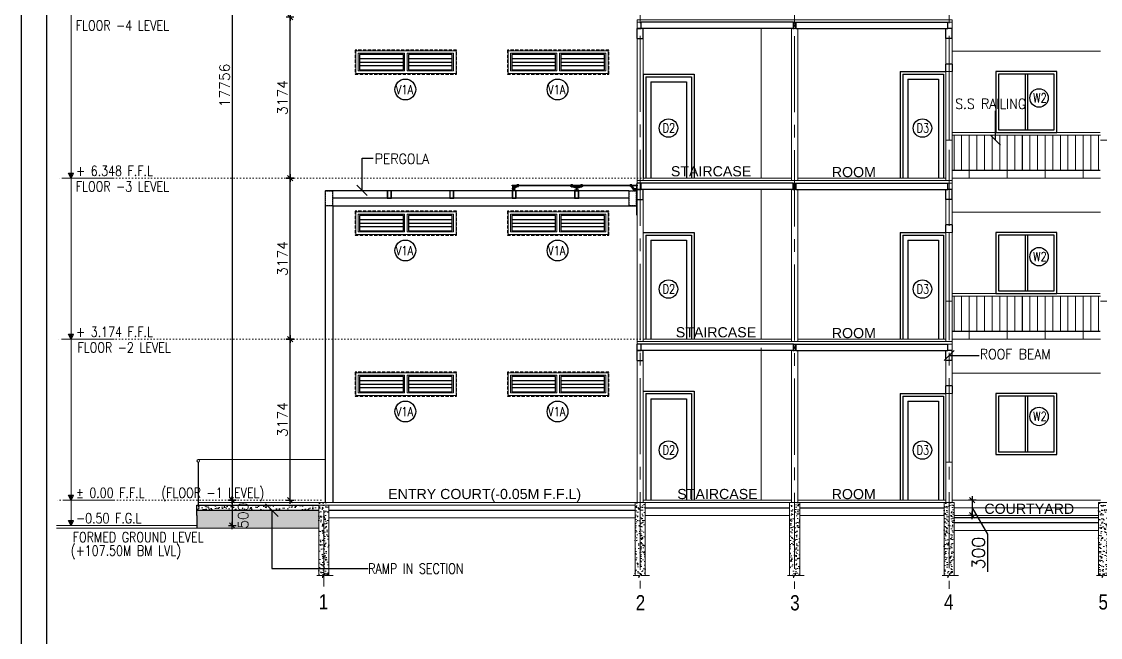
# Model space of a CAD drawing. Header units: inches. Extents: x -234845 to -176446, y -524542 to -442800.
# Drawn here: x -234845 to -213584, y -464535 to -452394 of the extents above; entities that cross this region are included whole.
import ezdxf
from ezdxf.enums import TextEntityAlignment as Align

# ---------------------------------------------------------------- set-up
doc = ezdxf.new("R2010")
doc.units = ezdxf.units.IN
doc.header["$MEASUREMENT"] = 0
doc.header["$PDMODE"] = 34
doc.header["$PDSIZE"] = -10
for name, pattern in [('CENTER2', [1.125, 0.75, -0.125, 0.125, -0.125]), ('DOT2', [0.125, 0, -0.125]), ('HIDDEN', [0.375, 0.25, -0.125])]:
    doc.linetypes.add(name, pattern=pattern)
for name, color, linetype in [('4', 4, 'Continuous'), ('ADOOR', 14, 'Continuous'), ('arrow', 23, 'Continuous'), ('COLUMN', 6, 'Continuous'), ('Dimension', 10, 'Continuous'), ('DIMENSION1', 4, 'Continuous'), ('DIMS', 135, 'Continuous'), ('GLASS', 8, 'Continuous'), ('green', 64, 'Continuous'), ('GRID TXT', 4, 'Continuous'), ('GRID-TAGS', 31, 'Continuous'), ('H', 251, 'Continuous'), ('HATCH', 252, 'Continuous'), ('hid', 5, 'HIDDEN'), ('MIC', 1, 'Continuous'), ('MISC', 2, 'Continuous'), ('PER.', 8, 'Continuous'), ('R.C', 6, 'Continuous'), ('rail', 11, 'Continuous'), ('STEPS', 161, 'Continuous'), ('title', 255, 'Continuous'), ('win tag', 144, 'Continuous')]:
    doc.layers.add(name, color=color, linetype=linetype)
for name, color, linetype, lineweight in [('DIM', 20, 'Continuous', 25), ('Grid', 254, 'Continuous', 15), ('Pergola', 252, 'Continuous', 5), ('TEXT', 32, 'Continuous', 18), ('WALL', 7, 'Continuous', 30), ('win', 14, 'Continuous', 13)]:
    doc.layers.add(name, color=color, linetype=linetype, lineweight=lineweight)
doc.styles.add('ARIAL', font='arial.ttf')
doc.styles.add('RMTXT', font='romans.shx')
doc.styles.get("Standard").update_dxf_attribs({"font": 'arial.ttf'})
doc.styles.add('style1', font='romans.shx', dxfattribs={"width": 0.8})
doc.dimstyles.new('ELEV-DIM', dxfattribs={"dimtxt": 150, "dimasz": 1, "dimexe": 100, "dimexo": 150, "dimgap": 50, "dimtad": 1, "dimdec": 0, "dimzin": 0, "dimdsep": 46, "dimtxsty": 'RMTXT', "dimblk": 'ARH4', "dimcen": 0.09375, "dimdle": 100, "dimse1": 1, "dimse2": 1, "dimclrd": 256, "dimclre": 256, "dimclrt": 151, "dimadec": 0, "dimazin": 0, "dimtfac": 50, "dimtdec": 0, "dimtofl": 0, "dimtmove": 2, "dimatfit": 3, "dimldrblk": 'OBLIQUE', "dimfxl": 1, "dimtolj": 1, "dimtzin": 0, "dimlwd": -1, "dimlwe": -1, "dimarcsym": 0})
pattern_1 = [(50, (159054.72, -556795.41), (179.315046, -15.688034), [18.75, -206.25]), (355, (159054.72, -556795.41), (-34.68783, 188.04803), [15, -165]), (100.4514, (159069.67, -556796.72), (144.627345, 172.359886), [15.93505, -175.28553]), (46.1842, (159054.72, -556745.41), (266.81026, -41.37975), [28.125, -309.375]), (96.6356, (159076.96, -556748.86), (233.66568, 243.52947), [23.90257, -262.92825]), (351.1842, (159054.72, -556745.4), (233.66549, 243.52965), [22.5, -247.5]), (21, (159079.72, -556757.91), (149.226763, -100.65472), [18.75, -206.25]), (326, (159079.72, -556757.91), (60.82883, 181.28751), [15, -165]), (71.4514, (159092.16, -556766.3), (210.05566, 80.632624), [15.93505, -175.28553]), (37.5, (159054.725, -556795.41), (3.039964, 83.223463), [0, -163, 0, -167.5, 0, -165.625]), (7.5, (159054.725, -556795.41), (65.767384, 98.602928), [0, -95.5, 0, -159.25, 0, -63.125]), (327.5, (158998.975, -556795.41), (133.455609, -5.638718), [0, -62.5, 0, -195, 0, -258.75]), (317.5, (158973.97, -556795.41), (145.796542, 25.026246), [0, -81.25, 0, -129.5, 0, -183.75])]

# ---------------------------------------------------------------- blocks, each defined once
blk = doc.blocks.new('A$C79E86C34')
at = {"layer": 'win'}
for p, q in [((0, 0), (0, 1350)), ((62, 0), (62, 1350)), ((62, 0), (62, 1350)), ((124, 0), (124, 1350))]:
    blk.add_line(p, q, dxfattribs=at)
blk = doc.blocks.new('ARH4')
for p, q in [((0, -75), (0, 75)), ((-53.033, -53.033), (53.033, 53.033)), ((75, 0), (-75, 0))]:
    blk.add_line(p, q)
blk = doc.blocks.new('*D963')
at = {"layer": 'DEFPOINTS', "color": 0, "transparency": 16777216}
for p in [(-227957, -444072), (-230694, -461828), (-219315, -461828)]:
    blk.add_point(p, dxfattribs=at)
at = {"layer": 'Dimension', "transparency": 16777216}
blk.add_line((-230694, -444073), (-230694, -461827), dxfattribs=at)
for p, rotation in [((-230694, -444072), 90), ((-230694, -461828), 270)]:
    blk.add_blockref('ARH4', p, dxfattribs=dict(at, rotation=rotation))
at = {"layer": 'Dimension', "color": 151, "lineweight": 0, "transparency": 16777216, "insert": (-230844, -453652), "char_height": 200, "attachment_point": 5, "rotation": 90, "style": 'RMTXT'}
blk.add_mtext('\\A1;17756', dxfattribs=at)
blk = doc.blocks.new('_Oblique')
at = {"color": 0, "linetype": 'ByBlock', "lineweight": -2}
blk.add_line((-0.5, -0.5), (0.5, 0.5), dxfattribs=at)
blk = doc.blocks.new('*D964')
at = {"layer": 'DEFPOINTS', "color": 0, "transparency": 16777216}
for p in [(-229554, -452306), (-227994, -452306), (-223550, -455480)]:
    blk.add_point(p, dxfattribs=at)
at = {"layer": 'Dimension', "transparency": 16777216}
blk.add_line((-229554, -455479), (-229554, -452307), dxfattribs=at)
for p, rotation in [((-229554, -452306), 90), ((-229554, -455480), 270)]:
    blk.add_blockref('ARH4', p, dxfattribs=dict(at, rotation=rotation))
at = {"layer": 'Dimension', "color": 151, "lineweight": 0, "transparency": 16777216, "insert": (-229704, -453893), "char_height": 200, "attachment_point": 5, "rotation": 90, "style": 'RMTXT'}
blk.add_mtext('\\A1;3174', dxfattribs=at)
blk = doc.blocks.new('*D965')
at = {"layer": 'DEFPOINTS', "color": 0, "transparency": 16777216}
for p in [(-229554, -455480), (-224471, -455480), (-226740, -458654)]:
    blk.add_point(p, dxfattribs=at)
at = {"layer": 'Dimension', "transparency": 16777216}
blk.add_line((-229554, -458653), (-229554, -455481), dxfattribs=at)
for p, rotation in [((-229554, -455480), 90), ((-229554, -458654), 270)]:
    blk.add_blockref('ARH4', p, dxfattribs=dict(at, rotation=rotation))
at = {"layer": 'Dimension', "color": 151, "lineweight": 0, "transparency": 16777216, "insert": (-229704, -457067), "char_height": 200, "attachment_point": 5, "rotation": 90, "style": 'RMTXT'}
blk.add_mtext('\\A1;3174', dxfattribs=at)
blk = doc.blocks.new('*D966')
at = {"layer": 'DEFPOINTS', "color": 0, "transparency": 16777216}
for p in [(-229554, -458654), (-228773, -458654), (-229113, -461828)]:
    blk.add_point(p, dxfattribs=at)
at = {"layer": 'Dimension', "transparency": 16777216}
blk.add_line((-229554, -461827), (-229554, -458655), dxfattribs=at)
for p, rotation in [((-229554, -458654), 90), ((-229554, -461828), 270)]:
    blk.add_blockref('ARH4', p, dxfattribs=dict(at, rotation=rotation))
at = {"layer": 'Dimension', "color": 151, "lineweight": 0, "transparency": 16777216, "insert": (-229704, -460241), "char_height": 200, "attachment_point": 5, "rotation": 90, "style": 'RMTXT'}
blk.add_mtext('\\A1;3174', dxfattribs=at)
blk = doc.blocks.new('REIRU5892')
at = {"layer": 'green'}
blk.add_hatch(color=256, dxfattribs=at).paths.add_polyline_path([(168606, 17073), (168556, 17073), (168606, 16973)])
for p, q in [((168606, 16973), (168556, 17073)), ((168556, 17073), (168656, 17073)), ((168606, 16973), (168656, 17073)), ((168606, 17073), (168606, 16973))]:
    blk.add_line(p, q, dxfattribs=at)
blk = doc.blocks.new('GTGT')
at = {"layer": 'MISC', "color": 250, "ltscale": 1200}
for p, q in [((-169850, -508751), (-169850, -509851)), ((-169800, -508751), (-169800, -509851)), ((-160718, -508751), (-160718, -509851)), ((-160668, -508751), (-160668, -509851)), ((-151586, -508751), (-151586, -509851)), ((-151536, -508751), (-151536, -509851))]:
    blk.add_line(p, q, dxfattribs=at)
for points in [[(-170425, -509901), (-169225, -509901), (-169225, -508701), (-170425, -508701), (-170425, -509901)], [(-160433, -508701), (-161293, -508701), (-161293, -509901)], [(-160433, -508751), (-161243, -508751), (-161243, -509851), (-160433, -509851)], [(-152161, -509901), (-150961, -509901), (-150961, -508701), (-152161, -508701), (-152161, -509901)], [(-161293, -509901), (-160433, -509901)]]:
    blk.add_lwpolyline(points, dxfattribs=at)
for points in [[(-170375, -509851), (-169275, -509851), (-169275, -508751), (-170375, -508751)], [(-152111, -509851), (-151011, -509851), (-151011, -508751), (-152111, -508751)]]:
    blk.add_lwpolyline(points, close=True, dxfattribs=at)
blk = doc.blocks.new('A$C7028490B')
at = {"layer": 'ADOOR', "lineweight": 0}
for p, q in [((0, 900), (2915, 900)), ((0, 850), (2920, 850)), ((35, 850), (35, 150)), ((185, 850), (185, 160)), ((335, 850), (335, 0)), ((485, 850), (485, 160)), ((635, 850), (635, 160)), ((785, 850), (785, 160)), ((935, 850), (935, 160)), ((1085, 850), (1085, 0)), ((1235, 850), (1235, 160)), ((1380, 850), (1380, 160)), ((1385, 850), (1385, 160)), ((1530, 850), (1530, 160)), ((1680, 850), (1680, 160)), ((1830, 850), (1830, 0)), ((1980, 850), (1980, 160)), ((2130, 850), (2130, 160)), ((2280, 850), (2280, 160)), ((2430, 850), (2430, 160)), ((2580, 850), (2580, 0)), ((2730, 850), (2730, 160)), ((2880, 850), (2880, 160)), ((0, 160), (2915, 160)), ((0, 150), (2915, 150))]:
    blk.add_line(p, q, dxfattribs=at)
blk = doc.blocks.new('*D970')
at = {"layer": 'DEFPOINTS', "color": 0, "transparency": 16777216}
for p in [(-216218, -461828), (-216218, -462128), (-216109, -462128)]:
    blk.add_point(p, dxfattribs=at)
at = {"layer": 'Dimension', "transparency": 16777216}
for p, q in [((-216109, -461829), (-216109, -462127)), ((-216109, -461978), (-215812, -462501)), ((-215812, -462501), (-215812, -463244))]:
    blk.add_line(p, q, dxfattribs=at)
for p, rotation in [((-216109, -461828), 90), ((-216109, -462128), 270)]:
    blk.add_blockref('ARH4', p, dxfattribs=dict(at, rotation=rotation))
at = {"layer": 'Dimension', "color": 151, "lineweight": 0, "transparency": 16777216, "insert": (-215987, -462872), "char_height": 250, "attachment_point": 5, "rotation": 90, "style": 'RMTXT'}
blk.add_mtext('\\A1;300', dxfattribs=at)
blk = doc.blocks.new('*D971')
at = {"layer": 'DEFPOINTS', "color": 0, "transparency": 16777216}
for p in [(-230769, -461828), (-232342, -462328), (-230694, -462328)]:
    blk.add_point(p, dxfattribs=at)
at = {"layer": 'Dimension', "transparency": 16777216}
blk.add_line((-230694, -461829), (-230694, -462327), dxfattribs=at)
for p, rotation in [((-230694, -461828), 90), ((-230694, -462328), 270)]:
    blk.add_blockref('ARH4', p, dxfattribs=dict(at, rotation=rotation))
at = {"layer": 'Dimension', "color": 151, "lineweight": 0, "transparency": 16777216, "insert": (-230479, -462134), "char_height": 200, "attachment_point": 5, "rotation": 90, "style": 'RMTXT'}
blk.add_mtext('\\A1;500', dxfattribs=at)
blk = doc.blocks.new('A$C082B6848')
at = {"color": 8, "ltscale": 0.8}
for p, q in [((87.5, 305.5), (950, 305.5)), ((87.5, 237), (950, 237)), ((1050, 305.5), (1912.5, 305.5)), ((1050, 237), (1912.5, 237)), ((87.5, 168.5), (950, 168.5)), ((1050, 168.5), (1912.5, 168.5))]:
    blk.add_line(p, q, dxfattribs=at)
for points in [[(87.5, 87.5), (950, 87.5), (950, 386.5), (87.5, 386.5)], [(1050, 87.5), (1912.5, 87.5), (1912.5, 386.5), (1050, 386.5)]]:
    blk.add_lwpolyline(points, close=True, dxfattribs=at)
at = {"layer": 'rail', "linetype": 'HIDDEN', "ltscale": 250}
blk.add_lwpolyline([(2000, 474), (0, 474), (0, 0), (2000, 0)], close=True, dxfattribs=at)
at = {"layer": 'win', "ltscale": 1000}
for p, q in [((62.5, 411.5), (62.5, 62.5)), ((975, 411.5), (975, 62.5)), ((1025, 62.5), (1025, 411.5)), ((1937.5, 62.5), (1937.5, 411.5))]:
    blk.add_line(p, q, dxfattribs=at)
blk.add_lwpolyline([(1987.5, 461.5), (12.5, 461.5), (12.5, 12.5), (1987.5, 12.5)], close=True, dxfattribs=at)
for points in [[(975, 411.5), (62.5, 411.5)], [(1937.5, 411.5), (1025, 411.5)], [(62.5, 62.5), (975, 62.5)], [(1025, 62.5), (1937.5, 62.5)]]:
    blk.add_lwpolyline(points, dxfattribs=at)
blk = doc.blocks.new('A$C24BB2F9E')
at = {"layer": '4', "ltscale": 200}
blk.add_line((0, -150), (0, 0), dxfattribs=at)
at = {"layer": 'DIMENSION1', "color": 8}
for p, q in [((-2447, 56), (-2447, 66)), ((-20, 6), (-20, 16))]:
    blk.add_line(p, q, dxfattribs=at)
at = {"layer": 'DIMENSION1', "color": 1}
blk.add_lwpolyline([(-619, 110), (0, 110), (0, 98), (-2460, 98), (-2460, 110), (-619, 110)], dxfattribs=at)
at = {"layer": 'DIMS', "color": 8}
for p, q in [((-2367, 95), (-2411, 82)), ((-2411, 56), (-2356, 86)), ((-2351, 93), (-2351, 86)), ((-2343, 93), (-2343, 86)), ((-123, 93), (-123, 86)), ((-115, 93), (-115, 86)), ((-56, 6), (-111, 86)), ((-100, 95), (-56, 32))]:
    blk.add_line(p, q, dxfattribs=at)
at = {"layer": 'DIMS', "color": 9}
for p, q in [((-1281, 97), (-1292, 97)), ((-1290, 86), (-1290, 79)), ((-1282, 86), (-1282, 79)), ((-1202, 49, 0), (-1281, 79, 0)), ((-1270, 89, 0), (-1202, 71, 0)), ((-1111, 89, 0), (-1178, 69, 0)), ((-1178, 49, 0), (-1100, 79, 0)), ((-1088, 97), (-1098, 97)), ((-1097, 86), (-1097, 79)), ((-1089, 86), (-1089, 79))]:
    blk.add_line(p, q, dxfattribs=at)
at = {"layer": 'DIMS', "color": 8}
for points in [[(-2459, 51), (-2459, 40), (-2411, 40), (-2411, 51)], [(-2459, 40), (-2459, 32), (-2403, 32), (-2403, 40)], [(-2447, 66), (-2447, 90), (-2411, 90), (-2411, 66)], [(-2411, 51), (-2411, 56), (-2447, 56), (-2447, 51)], [(-2327, 112), (-2327, 115), (-2367, 115), (-2367, 112)], [(-2327, 98), (-2327, 95), (-2367, 95), (-2367, 98)], [(-2331, 110), (-2331, 112), (-2364, 112), (-2364, 110)], [(-2331, 93), (-2331, 95), (-2364, 95), (-2364, 93)], [(-2356, 93), (-2356, 86), (-2339, 86), (-2339, 93)], [(-2352, 82), (-2352, 86), (-2342, 86), (-2342, 82)], [(-140, 110), (-140, 113), (-100, 112), (-100, 110)], [(-140, 98), (-140, 95), (-100, 95), (-100, 98)], [(-135, 115), (-135, 113), (-103, 112), (-103, 115)], [(-135, 93), (-135, 95), (-103, 95), (-103, 93)], [(-111, 93), (-111, 86), (-128, 86), (-128, 93)], [(-115, 82), (-115, 86), (-124, 86), (-124, 82)], [(-20, 16), (-20, 40), (-56, 40), (-56, 16)], [(-56, 1), (-56, 6), (-20, 6), (-20, 1)], [(-20, 42), (-12, 42), (-12, 0), (-20, 0)]]:
    blk.add_lwpolyline(points, close=True, dxfattribs=at)
for points in [[(-2428, 8), (-2412, 8), (-2412, 0), (-2451, 0), (-2451, 8), (-2436, 8)], [(-2436, 8), (-2436, 32), (-2428, 32), (-2428, 8)]]:
    blk.add_lwpolyline(points, dxfattribs=at)
at = {"layer": 'DIMS', "color": 8, "elevation": 0}
for points in [[(-1307, 110), (-1307, 113), (-1267, 112), (-1267, 110)], [(-1302, 115), (-1302, 113), (-1270, 112), (-1270, 115)], [(-1113, 110), (-1113, 113), (-1073, 112), (-1073, 110)], [(-1109, 115), (-1109, 113), (-1077, 112), (-1077, 115)]]:
    blk.add_lwpolyline(points, close=True, dxfattribs=at)
at = {"layer": 'DIMS', "color": 9}
for points in [[(-1306, 91), (-1306, 89), (-1266, 89), (-1266, 91)], [(-1302, 93), (-1302, 91), (-1270, 91), (-1270, 93)], [(-1302, 86), (-1302, 89), (-1270, 89), (-1270, 86)], [(-1295, 97), (-1295, 93), (-1277, 93), (-1277, 97)], [(-1277, 86), (-1277, 79), (-1295, 79), (-1295, 86)], [(-1281, 75), (-1281, 79), (-1291, 79), (-1291, 75)], [(-1113, 91), (-1113, 89), (-1073, 89), (-1073, 91)], [(-1109, 93), (-1109, 91), (-1076, 91), (-1076, 93)], [(-1109, 86), (-1109, 89), (-1076, 89), (-1076, 86)], [(-1102, 97), (-1102, 93), (-1084, 93), (-1084, 97)], [(-1084, 86), (-1084, 79), (-1101, 79), (-1101, 86)], [(-1088, 75), (-1088, 79), (-1098, 79), (-1098, 75)]]:
    blk.add_lwpolyline(points, close=True, dxfattribs=at)
at = {"layer": 'DIMS', "color": 9, "elevation": 0}
for points in [[(-1230, 8), (-1230, 0), (-1150, 0), (-1150, 8)], [(-1202, 60), (-1202, 83), (-1178, 83), (-1178, 60)], [(-1178, 44), (-1178, 49), (-1202, 49), (-1202, 44)], [(-1202, 44), (-1202, 8), (-1178, 8), (-1178, 44)]]:
    blk.add_lwpolyline(points, close=True, dxfattribs=at)
at = {"layer": 'GRID TXT'}
for p, q in [((-2352, 98), (-2352, 110)), ((-2342, 98), (-2342, 110)), ((-1295, 98, 0), (-1295, 110)), ((-1277, 110, 0), (-1277, 97)), ((-1102, 110, 0), (-1102, 98)), ((-1084, 110, 0), (-1084, 98)), ((-128, 98), (-128, 110)), ((-111, 98), (-111, 110))]:
    blk.add_line(p, q, dxfattribs=at)
blk.add_lwpolyline([(-2428, 0), (-2436, 0)], dxfattribs=at)
at = {"layer": 'GRID TXT', "elevation": 0}
for points in [[(-4842, 0), (-4922, 0), (-4922, -150), (-4842, -150)], [(-4847, -5), (-4917, -5), (-4917, -145), (-4847, -145)], [(-3612, 0), (-3692, 0), (-3692, -150), (-3612, -150)], [(-3616, -5), (-3687, -5), (-3687, -145), (-3616, -145)], [(-2381, 0), (-2461, 0), (-2461, -150), (-2381, -150)], [(-2386, -5), (-2456, -5), (-2456, -145), (-2386, -145)], [(-1150, 0), (-1230, 0), (-1230, -150), (-1150, -150)], [(-1155, -5), (-1226, -5), (-1226, -145), (-1155, -145)]]:
    blk.add_lwpolyline(points, close=True, dxfattribs=at)
at = {"layer": 'GRID-TAGS'}
blk.add_lwpolyline([(0, 124), (-12, 124), (-12, -475), (0, -475)], close=True, dxfattribs=at)
at = {"layer": 'hid', "ltscale": 5}
for p, q in [((-162, 0), (-6147, 0)), ((-162, -150), (-5997, -150))]:
    blk.add_line(p, q, dxfattribs=at)
at = {"layer": 'PER.'}
for p, q in [((-6147, -300), (-6147, -6150)), ((-5997, -300), (0, -300)), ((-5997, -300), (-5997, -6150))]:
    blk.add_line(p, q, dxfattribs=at)
at = {"layer": 'Pergola', "color": 4, "ltscale": 200}
for points in [[(-5997, 0), (-6147, 0), (-6147, -300), (-5997, -300)], [(-12, 0), (-162, 0), (-162, -300), (-12, -300)]]:
    blk.add_lwpolyline(points, close=True, dxfattribs=at)
at = {"layer": 'Pergola', "color": 4, "linetype": 'HIDDEN', "ltscale": 3}
for points in [[(-6003, -6), (-6141, -6), (-6141, -294), (-6003, -294)], [(-18, -6), (-156, -6), (-156, -294), (-18, -294)]]:
    blk.add_lwpolyline(points, close=True, dxfattribs=at)

msp = doc.modelspace()

# ---------------------------------------------------------------- hatches: boundary and pattern name
at = {"layer": 'H'}
h = msp.add_hatch(dxfattribs=at)
h.set_pattern_fill('AR-CONC', color=256, scale=25, style=0)
h.set_pattern_definition([(50, (-219632.06, -452530.28), (179.32, -15.69), [18.75, -206.25]), (355, (-219632.06, -452530.28), (-34.69, 188.05), [15, -165]), (100.45, (-219617.11, -452531.59), (144.63, 172.36), [15.935, -175.29]), (46.18, (-219632.06, -452480.28), (266.8, -41.38), [28.12, -309.37]), (96.64, (-219609.82, -452483.73), (233.67, 243.53), [23.9, -262.93]), (351.18, (-219632.06, -452480.28), (233.67, 243.53), [22.5, -247.5]), (21, (-219607.06, -452492.78), (149.23, -100.65), [18.75, -206.25]), (326, (-219607.06, -452492.78), (60.83, 181.29), [15, -165]), (71.45, (-219594.62, -452501.17), (210.06, 80.63), [15.935, -175.29]), (37.5, (-219632.055, -452530.28), (3.04, 83.223), [0, -163, 0, -167.5, 0, -165.625]), (7.5, (-219632.055, -452530.28), (65.77, 98.6), [0, -95.5, 0, -159.25, 0, -63.125]), (327.5, (-219687.805, -452530.28), (133.456, -5.64), [0, -62.5, 0, -195, 0, -258.75]), (317.5, (-219712.8, -452530.28), (145.8, 25.03), [0, -81.25, 0, -129.5, 0, -183.75])])
h.paths.add_polyline_path([(-219588.1, -452406.3), (-219632.1, -452406.3), (-219632.1, -452530.3), (-219588.1, -452530.3)])
h = msp.add_hatch(dxfattribs=at)
h.set_pattern_fill('AR-CONC', color=256, scale=25, style=0)
h.set_pattern_definition([(50, (-219632.06, -455704.28), (179.32, -15.69), [18.75, -206.25]), (355, (-219632.06, -455704.28), (-34.69, 188.05), [15, -165]), (100.45, (-219617.11, -455705.59), (144.63, 172.36), [15.935, -175.29]), (46.18, (-219632.06, -455654.28), (266.8, -41.38), [28.12, -309.37]), (96.64, (-219609.82, -455657.73), (233.67, 243.53), [23.9, -262.93]), (351.18, (-219632.06, -455654.28), (233.67, 243.53), [22.5, -247.5]), (21, (-219607.06, -455666.78), (149.23, -100.65), [18.75, -206.25]), (326, (-219607.06, -455666.78), (60.83, 181.29), [15, -165]), (71.45, (-219594.62, -455675.17), (210.06, 80.63), [15.935, -175.29]), (37.5, (-219632.055, -455704.28), (3.04, 83.223), [0, -163, 0, -167.5, 0, -165.625]), (7.5, (-219632.055, -455704.28), (65.77, 98.6), [0, -95.5, 0, -159.25, 0, -63.125]), (327.5, (-219687.805, -455704.28), (133.456, -5.64), [0, -62.5, 0, -195, 0, -258.75]), (317.5, (-219712.8, -455704.28), (145.8, 25.03), [0, -81.25, 0, -129.5, 0, -183.75])])
h.paths.add_polyline_path([(-219588.1, -455580.3), (-219632.1, -455580.3), (-219632.1, -455704.3), (-219588.1, -455704.3)])
h = msp.add_hatch(dxfattribs=at)
h.set_pattern_fill('AR-CONC', color=256, scale=25, style=0)
h.set_pattern_definition([(50, (-219632.06, -458878.28), (179.32, -15.69), [18.75, -206.25]), (355, (-219632.06, -458878.28), (-34.69, 188.05), [15, -165]), (100.45, (-219617.11, -458879.59), (144.63, 172.36), [15.935, -175.29]), (46.18, (-219632.06, -458828.28), (266.8, -41.38), [28.12, -309.37]), (96.64, (-219609.82, -458831.73), (233.67, 243.53), [23.9, -262.93]), (351.18, (-219632.06, -458828.28), (233.67, 243.53), [22.5, -247.5]), (21, (-219607.06, -458840.78), (149.23, -100.65), [18.75, -206.25]), (326, (-219607.06, -458840.78), (60.83, 181.29), [15, -165]), (71.45, (-219594.62, -458849.17), (210.06, 80.63), [15.935, -175.29]), (37.5, (-219632.055, -458878.28), (3.04, 83.223), [0, -163, 0, -167.5, 0, -165.625]), (7.5, (-219632.055, -458878.28), (65.77, 98.6), [0, -95.5, 0, -159.25, 0, -63.125]), (327.5, (-219687.805, -458878.28), (133.456, -5.64), [0, -62.5, 0, -195, 0, -258.75]), (317.5, (-219712.8, -458878.28), (145.8, 25.03), [0, -81.25, 0, -129.5, 0, -183.75])])
h.paths.add_polyline_path([(-219588.1, -458754.3), (-219632.1, -458754.3), (-219632.1, -458878.3), (-219588.1, -458878.3)])
at = {"layer": 'HATCH', "lineweight": 0}
h = msp.add_hatch(dxfattribs=at)
h.set_pattern_fill('AR-CONC', color=256, scale=25, style=0)
h.set_pattern_definition([(50, (-63406.47, 26625.96), (179.315046, -15.688034), [18.75, -206.25]), (355, (-63406.47, 26625.96), (-34.687833, 188.048033), [15, -165]), (100.451444, (-63391.53, 26624.65), (144.62721, 172.36), [15.93505, -175.28553]), (46.1842, (-63406.47, 26675.96), (266.81033, -41.37982), [28.125, -309.375]), (96.635635, (-63384.24, 26672.5), (233.66549, 243.52965), [23.90259, -262.92844]), (351.184164, (-63406.47, 26675.96), (233.66549, 243.52965), [22.5, -247.5]), (21, (-63381.47, 26663.46), (149.226763, -100.654723), [18.75, -206.25]), (326, (-63381.47, 26663.46), (60.82883, 181.28751), [15, -165]), (71.451445, (-63369.04, 26655.07), (210.055594, 80.63279), [15.93505, -175.28553]), (37.5, (-63406.475, 26625.955), (3.039964, 83.2234635), [0, -163, 0, -167.5, 0, -165.625]), (7.5, (-63406.475, 26625.955), (65.767384, 98.602928), [0, -95.5, 0, -159.25, 0, -63.125]), (327.5, (-63462.225, 26625.955), (133.455609, -5.638718), [0, -62.5, 0, -195, 0, -258.75]), (317.5, (-63487.22, 26625.96), (145.796542, 25.026246), [0, -81.25, 0, -129.5, 0, -183.75])])
edge = h.paths.add_edge_path()
edge.add_line((-231388.1, -462028.3), (-228988.1, -462028.3))
edge.add_line((-231388.1, -462028.3), (-231388.1, -461928.3))
edge.add_line((-231388.1, -461928.3), (-228988.1, -461928.3))
edge.add_line((-228988.1, -462028.3), (-228988.1, -461928.3))
h = msp.add_hatch(dxfattribs=at)
h.set_pattern_fill('AR-CONC', color=256, scale=25, style=0)
h.set_pattern_definition(pattern_1)
h.paths.add_polyline_path([(-228988.1, -462378.3), (-228988.1, -461878.3), (-228788.1, -461878.3), (-228788.1, -463316.8), (-228870.9, -463316.8), (-228874.4, -463271.4), (-228912.9, -463360.6), (-228912.9, -463316.8), (-228988.1, -463316.8)])
h = msp.add_hatch(dxfattribs=at)
h.set_pattern_fill('AR-CONC', color=256, scale=25, style=0)
h.set_pattern_definition(pattern_1)
h.paths.add_polyline_path([(-222754.1, -461878.3), (-222554.1, -461878.3), (-222554.1, -463316.8), (-222636.9, -463316.8), (-222640.4, -463271.4), (-222678.9, -463360.6), (-222678.9, -463316.8), (-222754.1, -463316.8)])
h = msp.add_hatch(dxfattribs=at)
h.set_pattern_fill('AR-CONC', color=256, scale=25, style=0)
h.set_pattern_definition(pattern_1)
h.paths.add_polyline_path([(-219710.1, -461878.3), (-219510.1, -461878.3), (-219510.1, -463316.8), (-219592.9, -463316.8), (-219596.4, -463271.4), (-219634.9, -463360.6), (-219634.9, -463316.8), (-219710.1, -463316.8)])
h = msp.add_hatch(dxfattribs=at)
h.set_pattern_fill('AR-CONC', color=256, scale=25, style=0)
h.set_pattern_definition(pattern_1)
h.paths.add_polyline_path([(-216666.1, -461878.3), (-216466.1, -461878.3), (-216466.1, -463316.8), (-216548.9, -463316.8), (-216552.4, -463271.4), (-216590.9, -463360.6), (-216590.9, -463316.8), (-216666.1, -463316.8)])
h = msp.add_hatch(dxfattribs=at)
h.set_pattern_fill('AR-CONC', color=256, scale=25, style=0)
h.set_pattern_definition(pattern_1)
h.paths.add_polyline_path([(-213622.1, -461878.3), (-213422.1, -461878.3), (-213422.1, -463316.8), (-213504.9, -463316.8), (-213508.4, -463271.4), (-213546.9, -463360.6), (-213546.9, -463316.8), (-213622.1, -463316.8)])
h = msp.add_hatch(dxfattribs=at)
h.set_pattern_fill('AR-SAND', color=256, scale=25, style=0)
h.set_pattern_definition([(37.5, (140866.92, -579092.18), (-1.574834, 48.1705942), [0, -38, 0, -42.5, 0, -40.625]), (7.5, (140866.92, -579092.18), (44.244418, 70.553652), [0, -20.5, 0, -34.25, 0, -13.125]), (327.5, (140836.17, -579092.18), (77.8535465, 0.1414763), [0, -12.5, 0, -45, 0, -58.75]), (317.5, (140836.17, -579092.18), (75.153165, 21.941889), [0, -6.25, 0, -29.5, 0, -33.75])])
h.paths.add_polyline_path([(-228988.1, -462028.3), (-231388.1, -462028.3), (-231388.1, -462378.3), (-228988.1, -462378.3)])

# ---------------------------------------------------------------- linework, layer by layer
at = {"layer": 'ADOOR', "lineweight": 0}
for p, q in [((-213584.1, -461828.3), (-216504.1, -461828.3)), ((-213622.1, -461978.3), (-216466.1, -461978.3))]:
    msp.add_line(p, q, dxfattribs=at)
at = {"layer": 'COLUMN'}
for p, q in [((-231388.1, -461928.3), (-228988.1, -461928.3)), ((-231388.1, -462128.3), (-231388.1, -461928.3)), ((-222554.1, -461978.3), (-219710.1, -461978.3)), ((-219510.1, -461978.3), (-216666.1, -461978.3)), ((-231388.1, -462028.3), (-228988.1, -462028.3)), ((-231388.1, -462128.3), (-231388.1, -462378.3)), ((-213622.1, -462178.3), (-216466.1, -462178.3)), ((-213622.1, -462278.3), (-216466.1, -462278.3))]:
    msp.add_line(p, q, dxfattribs=at)
at = {"layer": 'COLUMN', "lineweight": 0}
for p, q in [((-228988.1, -463316.8), (-228988.1, -461928.3)), ((-228988.1, -461928.3), (-228788.1, -461928.3)), ((-228788.1, -463316.8), (-228788.1, -461928.3)), ((-222754.1, -463316.8), (-222754.1, -461878.3)), ((-222754.1, -461878.3), (-222554.1, -461878.3)), ((-222592.1, -461878.3), (-219672.1, -461878.3)), ((-222554.1, -463316.8), (-222554.1, -461878.3)), ((-219710.1, -463316.8), (-219710.1, -461878.3)), ((-219710.1, -461878.3), (-219510.1, -461878.3)), ((-219548.1, -461878.3), (-216628.1, -461878.3)), ((-219510.1, -463316.8), (-219510.1, -461878.3)), ((-216666.1, -463316.8), (-216666.1, -461878.3)), ((-216666.1, -461878.3), (-216466.1, -461878.3)), ((-216466.1, -463316.8), (-216466.1, -461878.3)), ((-213622.1, -463316.8), (-213622.1, -461878.3)), ((-213622.1, -461878.3), (-213422.1, -461878.3)), ((-234153.9, -462378.3), (-228988.1, -462378.3))]:
    msp.add_line(p, q, dxfattribs=at)
at = {"layer": 'COLUMN', "color": 3, "lineweight": 0}
for p, q in [((-222554.1, -462128.3), (-219710.1, -462128.3)), ((-219510.1, -462128.3), (-216666.1, -462128.3)), ((-213622.1, -462428.3), (-216466.1, -462428.3))]:
    msp.add_line(p, q, dxfattribs=at)
at = {"layer": 'COLUMN', "lineweight": 0, "elevation": 0}
for points in [[(-228826.1, -461928.3), (-222754.1, -461928.3)], [(-228702, -463316.8), (-228870.9, -463316.8), (-228874.4, -463271.4), (-228912.9, -463360.6), (-228912.9, -463316.8), (-229026.7, -463316.8)], [(-222468, -463316.8), (-222636.9, -463316.8), (-222640.4, -463271.4), (-222678.9, -463360.6), (-222678.9, -463316.8), (-222792.7, -463316.8)], [(-219424, -463316.8), (-219592.9, -463316.8), (-219596.4, -463271.4), (-219634.9, -463360.6), (-219634.9, -463316.8), (-219748.7, -463316.8)], [(-216380, -463316.8), (-216548.9, -463316.8), (-216552.4, -463271.4), (-216590.9, -463360.6), (-216590.9, -463316.8), (-216704.7, -463316.8)], [(-213336, -463316.8), (-213504.9, -463316.8), (-213508.4, -463271.4), (-213546.9, -463360.6), (-213546.9, -463316.8), (-213660.7, -463316.8)]]:
    msp.add_lwpolyline(points, dxfattribs=at)
at = {"layer": 'COLUMN', "elevation": 0}
msp.add_lwpolyline([(-228788.1, -462028.3), (-222754.1, -462028.3)], dxfattribs=at)
at = {"layer": 'COLUMN', "color": 3, "lineweight": 0, "elevation": 0}
msp.add_lwpolyline([(-228788.1, -462178.3), (-222754.1, -462178.3)], dxfattribs=at)
at = {"layer": 'GLASS', "color": 11, "lineweight": 0}
for p, q in [((-219672.1, -455480.3), (-222592.1, -455480.3)), ((-219548.1, -455480.3), (-216628.1, -455480.3)), ((-219672.1, -458654.3), (-222592.1, -458654.3)), ((-219548.1, -458654.3), (-216628.1, -458654.3)), ((-231363.2, -461028.3), (-228862.7, -461028.3)), ((-222592.1, -461828.3), (-219672.1, -461828.3)), ((-219548.1, -461828.3), (-216628.1, -461828.3)), ((-213622.1, -462128.3), (-216466.1, -462128.3)), ((-234153.9, -462328.3), (-231388.1, -462328.3))]:
    msp.add_line(p, q, dxfattribs=at)
at = {"layer": 'GLASS', "color": 11, "lineweight": 0, "elevation": 0}
msp.add_lwpolyline([(-231358.1, -461928.3), (-231358.1, -461878.3), (-222716.1, -461878.3)], dxfattribs=at)
at = {"layer": 'Grid', "linetype": 'CENTER2', "lineweight": 5, "ltscale": 2000}
for p, q in [((-222654.1, -445922.3), (-222654.1, -463568.9)), ((-219610.1, -445932.3), (-219610.1, -463578.9)), ((-216566.1, -448172.3), (-216566.1, -463578.9)), ((-228888.1, -462028.3), (-228888.1, -463578.9))]:
    msp.add_line(p, q, dxfattribs=at)
at = {"layer": 'MIC', "lineweight": 0}
for p, q in [((-220272.5, -455480.3), (-220272.5, -452530.3)), ((-220272.5, -458654.3), (-220272.5, -455704.3)), ((-220272.5, -461828.3), (-220272.5, -458828.3))]:
    msp.add_line(p, q, dxfattribs=at)
at = {"layer": 'MISC', "lineweight": 0}
for p, q in [((-222632.1, -452406.3), (-222716.1, -452406.3)), ((-222716.1, -452530.3), (-222716.1, -452406.3)), ((-216588.1, -452406.3), (-216504.1, -452406.3)), ((-216504.1, -452530.3), (-216504.1, -452406.3)), ((-222632.1, -455580.3), (-222716.1, -455580.3)), ((-222716.1, -455704.3), (-222716.1, -455580.3)), ((-216588.1, -455580.3), (-216504.1, -455580.3)), ((-216504.1, -455704.3), (-216504.1, -455580.3)), ((-222632.1, -458754.3), (-222716.1, -458754.3)), ((-222716.1, -458878.3), (-222716.1, -458754.3)), ((-216588.1, -458754.3), (-216504.1, -458754.3)), ((-216504.1, -458878.3), (-216504.1, -458754.3))]:
    msp.add_line(p, q, dxfattribs=at)
at = {"layer": 'MISC', "color": 8, "ltscale": 1200}
for p, q in [((-222592.1, -453430.3), (-222592.1, -455480.3)), ((-222592.1, -453430.3), (-221592.2, -453430.3)), ((-222542.1, -453480.3), (-222542.1, -455480.3)), ((-222542.1, -453480.3), (-221642.2, -453480.3)), ((-221642.2, -453480.3), (-221642.2, -455480.3)), ((-221592.2, -453430.3), (-221592.2, -455480.3)), ((-217528.1, -453380.3), (-217528.1, -455480.3)), ((-217528.1, -453380.3), (-216628.1, -453380.3)), ((-217478.1, -453430.3), (-217478.1, -455480.3)), ((-217478.1, -453430.3), (-216678.1, -453430.3)), ((-216678.1, -453430.3), (-216678.1, -455480.3)), ((-222442.1, -453580.3), (-222442.1, -455480.3)), ((-222442.1, -453580.3), (-221742.2, -453580.3)), ((-221742.2, -453580.3), (-221742.2, -455480.3)), ((-217378.1, -453530.3), (-217378.1, -455480.3)), ((-217378.1, -453530.3), (-216778.1, -453530.3)), ((-216778.1, -453530.3), (-216778.1, -455480.3)), ((-222592.1, -456554.3), (-221592.2, -456554.3)), ((-222542.1, -456604.3), (-222542.1, -458654.3)), ((-222542.1, -456604.3), (-221642.2, -456604.3)), ((-221642.2, -456604.3), (-221642.2, -458654.3)), ((-221592.2, -456554.3), (-221592.2, -458654.3)), ((-217528.1, -456554.3), (-217528.1, -458654.3)), ((-217528.1, -456554.3), (-216628.1, -456554.3)), ((-217478.1, -456604.3), (-217478.1, -458654.3)), ((-217478.1, -456604.3), (-216678.1, -456604.3)), ((-216678.1, -456604.3), (-216678.1, -458654.3)), ((-222442.1, -456704.3), (-222442.1, -458654.3)), ((-222442.1, -456704.3), (-221742.2, -456704.3)), ((-221742.2, -456704.3), (-221742.2, -458654.3)), ((-217378.1, -456704.3), (-217378.1, -458654.3)), ((-217378.1, -456704.3), (-216778.1, -456704.3)), ((-216778.1, -456704.3), (-216778.1, -458654.3)), ((-222592.1, -459678.3), (-221592.2, -459678.3)), ((-222542.1, -459728.3), (-222542.1, -461828.3)), ((-222542.1, -459728.3), (-221642.2, -459728.3)), ((-222442.1, -459828.3), (-222442.1, -461828.3)), ((-222442.1, -459828.3), (-221742.2, -459828.3)), ((-221742.2, -459828.3), (-221742.2, -461828.3)), ((-221642.2, -459728.3), (-221642.2, -461828.3)), ((-221592.2, -459678.3), (-221592.2, -461828.3)), ((-217528.1, -459728.3), (-217528.1, -461828.3)), ((-217528.1, -459728.3), (-216628.1, -459728.3)), ((-217478.1, -459778.3), (-217478.1, -461828.3)), ((-217478.1, -459778.3), (-216678.1, -459778.3)), ((-216678.1, -459778.3), (-216678.1, -461828.3)), ((-217378.1, -459878.3), (-217378.1, -461828.3)), ((-217378.1, -459878.3), (-216778.1, -459878.3)), ((-216778.1, -459878.3), (-216778.1, -461828.3))]:
    msp.add_line(p, q, dxfattribs=at)
at = {"layer": 'MISC', "lineweight": 0, "elevation": 0}
for points in [[(-222716.1, -452406.3), (-222716.1, -452356.3), (-216504.1, -452356.3), (-216504.1, -452406.3)], [(-222716.1, -455580.3), (-222716.1, -455530.3), (-216504.1, -455530.3), (-216504.1, -455580.3)], [(-222716.1, -458754.3), (-222716.1, -458704.3), (-216504.1, -458704.3), (-216504.1, -458754.3)]]:
    msp.add_lwpolyline(points, dxfattribs=at)
at = {"layer": 'R.C'}
for p, q in [((-219632, -452406.3), (-222632.1, -452406.3)), ((-222632.1, -452530.3), (-222632.1, -452406.3)), ((-219632, -452530.3), (-219632, -452406.3)), ((-219588.1, -452406.3), (-216588.1, -452406.3)), ((-219588.1, -452530.3), (-219588.1, -452406.3)), ((-216588.1, -452530.3), (-216588.1, -452406.3)), ((-219632, -452530.3), (-222716.1, -452530.3)), ((-222716.1, -452730.3), (-222716.1, -452530.3)), ((-222716.1, -452530.3), (-222632.1, -452530.3)), ((-222592.1, -452730.3), (-222592.1, -452530.3)), ((-219588.1, -452530.3), (-216588.1, -452530.3)), ((-216628.1, -452730.3), (-216628.1, -452530.3)), ((-216504.1, -452530.3), (-216588.1, -452530.3)), ((-216504.1, -452730.3), (-216504.1, -452530.3)), ((-222716.1, -452730.3), (-222592.1, -452730.3)), ((-216504.1, -452730.3), (-216628.1, -452730.3)), ((-216504.1, -453230.3), (-216628.1, -453230.3)), ((-216628.1, -453380.3), (-216628.1, -453230.3)), ((-216504.1, -453230.3), (-216504.1, -453380.3)), ((-219637, -455580.3), (-222716.1, -455580.3)), ((-222716.1, -455704.3), (-222716.1, -455580.3)), ((-222632.1, -455704.3), (-222632.1, -455580.3)), ((-219637, -455704.3), (-219637, -455580.3)), ((-219588.1, -455580.3), (-216588.1, -455580.3)), ((-219588.1, -455704.3), (-219588.1, -455580.3)), ((-216588.1, -455704.3), (-216588.1, -455580.3)), ((-219637, -455704.3), (-222716.1, -455704.3)), ((-222716.1, -455904.3), (-222716.1, -455704.3)), ((-222716.1, -455704.3), (-222632.1, -455704.3)), ((-222592.1, -455904.3), (-222592.1, -455704.3)), ((-219588.1, -455704.3), (-216588.1, -455704.3)), ((-216628.1, -455904.3), (-216628.1, -455704.3)), ((-216504.1, -455704.3), (-216588.1, -455704.3)), ((-216504.1, -455904.3), (-216504.1, -455704.3)), ((-222716.1, -455904.3), (-222592.1, -455904.3)), ((-216504.1, -455904.3), (-216628.1, -455904.3)), ((-216504.1, -456404.3), (-216628.1, -456404.3)), ((-216628.1, -456554.3), (-216628.1, -456404.3)), ((-216504.1, -456404.3), (-216504.1, -456554.3)), ((-219632.1, -458754.3), (-222716.1, -458754.3)), ((-222716.1, -458878.3), (-222716.1, -458754.3)), ((-222632.1, -458878.3), (-222632.1, -458754.3)), ((-219632.1, -458878.3), (-219632.1, -458754.3)), ((-219588.1, -458754.3), (-216588.1, -458754.3)), ((-219588.1, -458878.3), (-219588.1, -458754.3)), ((-216588.1, -458878.3), (-216588.1, -458754.3)), ((-219632.1, -458878.3), (-222716.1, -458878.3)), ((-222716.1, -459078.3), (-222716.1, -458878.3)), ((-222716.1, -458878.3), (-222632.1, -458878.3)), ((-222592.1, -459078.3), (-222592.1, -458878.3)), ((-219588.1, -458878.3), (-216588.1, -458878.3)), ((-216628.1, -459078.3), (-216628.1, -458878.3)), ((-216504.1, -458878.3), (-216588.1, -458878.3)), ((-216504.1, -459078.3), (-216504.1, -458878.3)), ((-222716.1, -459078.3), (-222592.1, -459078.3)), ((-216504.1, -459078.3), (-216628.1, -459078.3)), ((-216504.1, -459578.3), (-216628.1, -459578.3)), ((-216628.1, -459728.3), (-216628.1, -459578.3)), ((-216504.1, -459578.3), (-216504.1, -459728.3))]:
    msp.add_line(p, q, dxfattribs=at)
at = {"layer": 'R.C', "elevation": 0}
for points in [[(-219632.1, -452406.3), (-219588.1, -452406.3), (-219588.1, -452530.3), (-219632.1, -452530.3)], [(-219632.1, -455580.3), (-219588.1, -455580.3), (-219588.1, -455704.3), (-219632.1, -455704.3)], [(-219632.1, -458754.3), (-219588.1, -458754.3), (-219588.1, -458878.3), (-219632.1, -458878.3)]]:
    msp.add_lwpolyline(points, close=True, dxfattribs=at)
at = {"layer": 'rail', "color": 9, "lineweight": 0}
for p, q in [((-231368.1, -461077.8), (-231368.1, -461928.3)), ((-231358.1, -461077.8), (-231358.1, -461928.3))]:
    msp.add_line(p, q, dxfattribs=at)
at = {"layer": 'rail', "lineweight": 0}
for centre, radius in [((-231363.1, -461053.3), 25), ((-231363.1, -461873.3), 5)]:
    msp.add_circle(centre, radius, dxfattribs=at)
at = {"layer": 'STEPS', "lineweight": 5, "ltscale": 100}
for p, q in [((-216504.1, -452980.3), (-213584.1, -452980.3)), ((-216504.1, -455480.3), (-213584.1, -455480.3)), ((-216504.1, -456154.3), (-213584.1, -456154.3)), ((-216504.1, -458654.3), (-213584.1, -458654.3)), ((-216504.1, -459328.3), (-213584.1, -459328.3))]:
    msp.add_line(p, q, dxfattribs=at)
at = {"layer": 'TEXT'}
for p, q in [((-233869.5, -462328.3), (-233869.5, -443301.5)), ((-234029.5, -455480.3), (-233023.3, -455480.3)), ((-234029.5, -458654.3), (-233023.3, -458654.3)), ((-234029.5, -461828.3), (-233023.3, -461828.3))]:
    msp.add_line(p, q, dxfattribs=at)
at = {"layer": 'TEXT', "linetype": 'DOT2', "ltscale": 500}
for p, q in [((-222205.1, -455480.3), (-234153.9, -455480.3)), ((-222213.9, -458654.3), (-234153.9, -458654.3)), ((-228950.1, -461828.3), (-234153.9, -461828.3))]:
    msp.add_line(p, q, dxfattribs=at)
at = {"layer": 'title', "color": 6}
msp.add_lwpolyline([(-234845.1, -442799.7), (-176446.1, -442799.7), (-176446.1, -523495.7), (-234845.1, -523495.7)], close=True, dxfattribs=at)
at = {"layer": 'title', "color": 4}
msp.add_lwpolyline([(-234345.1, -443299.7), (-176946.1, -443299.7), (-176946.1, -522995.7), (-234345.1, -522995.7)], close=True, dxfattribs=at)
at = {"layer": 'WALL', "color": 4, "lineweight": 0}
for p, q in [((-219672.1, -455530.3), (-219672.1, -452530.3)), ((-219548.1, -455530.3), (-219548.1, -452530.3)), ((-216628.1, -453380.3), (-216628.1, -452530.3)), ((-216504.1, -453230.3), (-216504.1, -452480.3)), ((-222716.1, -452680.3), (-222716.1, -455530.3)), ((-222592.1, -455530.3), (-222592.1, -452680.3)), ((-216628.1, -453380.3), (-216504.1, -453380.3)), ((-216628.1, -455530.3), (-216628.1, -454730.3)), ((-216628.1, -454730.3), (-216504.1, -454730.3)), ((-216504.1, -455530.3), (-216504.1, -454730.3)), ((-213460.1, -454730.3), (-213584.1, -454730.3)), ((-219672.1, -458704.3), (-219672.1, -455704.3)), ((-219548.1, -458704.3), (-219548.1, -455704.3)), ((-216628.1, -456554.3), (-216628.1, -455704.3)), ((-216504.1, -456404.3), (-216504.1, -455654.3)), ((-222716.1, -455854.3), (-222716.1, -458704.3)), ((-222592.1, -458704.3), (-222592.1, -455854.3)), ((-216628.1, -456554.3), (-216504.1, -456554.3)), ((-216628.1, -458704.3), (-216628.1, -457904.3)), ((-216628.1, -457904.3), (-216504.1, -457904.3)), ((-216504.1, -458704.3), (-216504.1, -457904.3)), ((-213460.1, -457904.3), (-213584.1, -457904.3)), ((-219672.1, -461878.3), (-219672.1, -458878.3)), ((-219548.1, -461878.3), (-219548.1, -458878.3)), ((-216628.1, -459728.3), (-216628.1, -458878.3)), ((-216504.1, -459578.3), (-216504.1, -458828.3)), ((-222716.1, -459028.3), (-222716.1, -461878.3)), ((-222592.1, -461878.3), (-222592.1, -459028.3)), ((-216628.1, -459728.3), (-216504.1, -459728.3)), ((-216628.1, -461878.3), (-216628.1, -461078.3)), ((-216628.1, -461078.3), (-216504.1, -461078.3)), ((-216504.1, -461878.3), (-216504.1, -461078.3)), ((-216628.1, -461878.3), (-216504.1, -461878.3))]:
    msp.add_line(p, q, dxfattribs=at)
at = {"layer": 'win tag'}
for centre, radius in [((-227282.7, -453733), 204.9), ((-224282.7, -453733), 204.9), ((-214793.3, -453900), 181.8), ((-222096.2, -454494.1), 181.8), ((-217090.9, -454494.1), 181.8), ((-227282.7, -456907), 204.9), ((-224282.7, -456907), 204.9), ((-214793.3, -457028.9), 181.8), ((-222096.2, -457668.1), 181.8), ((-217090.9, -457668.1), 181.8), ((-227282.7, -460081), 204.9), ((-224282.7, -460081), 204.9), ((-214793.3, -460179.2), 181.8), ((-222096.2, -460842.1), 181.8), ((-217090.9, -460842.1), 181.8)]:
    msp.add_circle(centre, radius, dxfattribs=at)

# ---------------------------------------------------------------- block references
for p in [(-228271.1, -453430.3), (-225271.1, -453430.3), (-228271.1, -456604.3), (-225271.1, -456604.3), (-228271.1, -459778.3), (-225271.1, -459778.3)]:
    msp.add_blockref('A$C082B6848', p)
at = {"lineweight": 0}
for p in [(-216504.1, -455480.3), (-216504.1, -458654.3)]:
    msp.add_blockref('A$C7028490B', p, dxfattribs=at)
at = {"layer": 'arrow'}
msp.add_blockref('GTGT', (-45218.7, 55320.7), dxfattribs=at)
at = {"layer": 'DIM'}
msp.add_blockref('A$C24BB2F9E', (-222716.1, -455728.3), dxfattribs=at)
at = {"layer": 'MISC', "lineweight": 0}
for p in [(-45218.7, 52146.7), (-45218.7, 48972.7)]:
    msp.add_blockref('GTGT', p, dxfattribs=at)
at = {"layer": 'TEXT'}
for p in [(-402475.5, -472453.3), (-402475.5, -475627.3), (-402475.5, -478801.3), (-402475.5, -479301.3)]:
    msp.add_blockref('REIRU5892', p, dxfattribs=at)
at = {"layer": 'win'}
for p in [(-216628.1, -454730.3), (-216628.1, -457904.3), (-216628.1, -461078.3)]:
    msp.add_blockref('A$C79E86C34', p, dxfattribs=at)

# ---------------------------------------------------------------- texts
at = {"layer": 'GRID-TAGS', "style": 'ARIAL', "width": 0.8}
for tag, p in [('1', (-228894.5, -463833.6)), ('2', (-222648.7, -463851.9)), ('3', (-219604.7, -463851.9)), ('4', (-216572.9, -463836.1)), ('5', (-213528.9, -463836.1))]:
    msp.add_attdef(tag, text='', height=300, dxfattribs=at).set_placement(p, align=Align.MIDDLE_CENTER)
at = {"layer": 'TEXT'}
for s, style, width, p in [('FLOOR -4 LEVEL', 'style1', 0.8, (-233776.7, -452571.6)), ('S.S RAILING', 'RMTXT', 0.9, (-216445.8, -454116.3)), ('PERGOLA', 'RMTXT', 0.9, (-227885, -455198.4)), ('+ 6.348 F.F.L', 'style1', 0.8, (-233771.1, -455436.9)), ('FLOOR -3 LEVEL', 'style1', 0.8, (-233776.7, -455745.6)), ('+ 3.174 F.F.L', 'style1', 0.8, (-233771.1, -458610.9)), ('FLOOR -2 LEVEL', 'style1', 0.8, (-233743, -458919.6)), ('ROOF BEAM', 'RMTXT', 0.9, (-215959.7, -459049.1)), ('(FLOOR -1 LEVEL)', 'style1', 0.8, (-232090.5, -461783.2)), ('%%P 0.00 F.F.L', 'style1', 0.8, (-233771.1, -461784.9)), ('-0.50 F.G.L', 'style1', 0.8, (-233771.1, -462284.9)), ('FORMED GROUND LEVEL', 'style1', 0.8, (-233837.6, -462658.8)), ('(+107.50M BM LVL)', 'style1', 0.8, (-233874.7, -462923.5)), ('RAMP IN SECTION', 'style1', 0.8, (-228015.4, -463278.6))]:
    msp.add_text(s, height=200, dxfattribs=dict(at, style=style, width=width)).set_placement(p)
for s, p in [('STAIRCASE', (-222048.9, -455444.9)), ('ROOM', (-218877.6, -455461.1)), ('STAIRCASE', (-221952.4, -458618.9)), ('ROOM', (-218877.6, -458635.1)), ('ENTRY COURT(-0.05M F.F.L)', (-227620.8, -461807.5)), ('STAIRCASE', (-221922.5, -461807.5)), ('ROOM', (-218880.1, -461809.1)), ('COURTYARD', (-215870.4, -462098.9))]:
    msp.add_text(s, height=200, dxfattribs=at).set_placement(p)
at = {"layer": 'win tag', "style": 'style1', "width": 0.8}
for s, p in [('V1A', (-227470.2, -453827.1)), ('V1A', (-224470.2, -453827.1)), ('W2', (-214911.4, -453986.6)), ('D2', (-222214.3, -454580.8)), ('D3', (-217209, -454580.8)), ('V1A', (-227470.2, -457001.1)), ('V1A', (-224470.2, -457001.1)), ('W2', (-214911.4, -457115.6)), ('D2', (-222214.3, -457754.8)), ('D3', (-217209, -457754.8)), ('V1A', (-227470.2, -460175.1)), ('V1A', (-224470.2, -460175.1)), ('W2', (-214911.4, -460265.8)), ('D2', (-222214.3, -460928.8)), ('D3', (-217209, -460928.8))]:
    msp.add_text(s, height=178.5, dxfattribs=at).set_placement(p)

# ---------------------------------------------------------------- dimensions: what is measured, and where the dimension line sits
at = {"layer": 'Dimension', "lineweight": 0}
for base, p1, p2, override, picture, middle in [((-230694.1, -461828.3), (-227957.2, -444072.3), (-219315.3, -461828.3), {"dimtxt": 200}, '*D963', (-230844.1, -453652.4)), ((-230694.1, -462328.3), (-230769.1, -461828.3), (-232341.7, -462328.3), {"dimtxt": 200}, '*D971', (-230478.7, -462134.4)), ((-216108.5, -462128.3), (-216217.6, -461828.3), (-216217.6, -462128.3), {"dimtxt": 250, "dimtmove": 1}, '*D970', (-215811.5, -462550.9))]:
    dim = msp.add_linear_dim(base=base, p1=p1, p2=p2, angle=90, dimstyle='ELEV-DIM', override=override, dxfattribs=at)
    dim.commit()
    dim.dimension.update_dxf_attribs({"geometry": picture, "text_midpoint": middle, "dimtype": 160})
for base, p1, p2, picture, middle in [((-229553.6, -452306.3), (-223550.1, -455480.3), (-227993.6, -452306.3), '*D964', (-229703.6, -453893.3)), ((-229553.6, -455480.3), (-226739.8, -458654.3), (-224470.9, -455480.3), '*D965', (-229703.6, -457067.3)), ((-229553.6, -458654.3), (-229113.3, -461828.3), (-228773.3, -458654.3), '*D966', (-229703.6, -460241.3))]:
    dim = msp.add_linear_dim(base=base, p1=p1, p2=p2, angle=90, dimstyle='ELEV-DIM', override={"dimtxt": 200}, dxfattribs=at)
    dim.commit()
    dim.dimension.update_dxf_attribs({"geometry": picture, "text_midpoint": middle})

# ---------------------------------------------------------------- leaders
at = {"layer": 'arrow'}
for points, override in [([(-215651.9, -454730.3), (-215651.9, -454153.3)], {"dimasz": 200, "dimtad": 0}), ([(-228135.3, -455720.2), (-228135.3, -455084.6), (-227917.9, -455084.6)], {"dimasz": 200, "dimtad": 0}), ([(-216566.1, -458978.3), (-215975.2, -458978.3)], {"dimasz": 200, "dimtad": 0}), ([(-229913.9, -462028.3), (-229913.9, -463176.4), (-228015.4, -463176.4)], {"dimasz": 250, "dimtad": 0})]:
    msp.add_leader(points, dimstyle='ELEV-DIM', override=override, dxfattribs=at)

doc.saveas('drawing.dxf')
